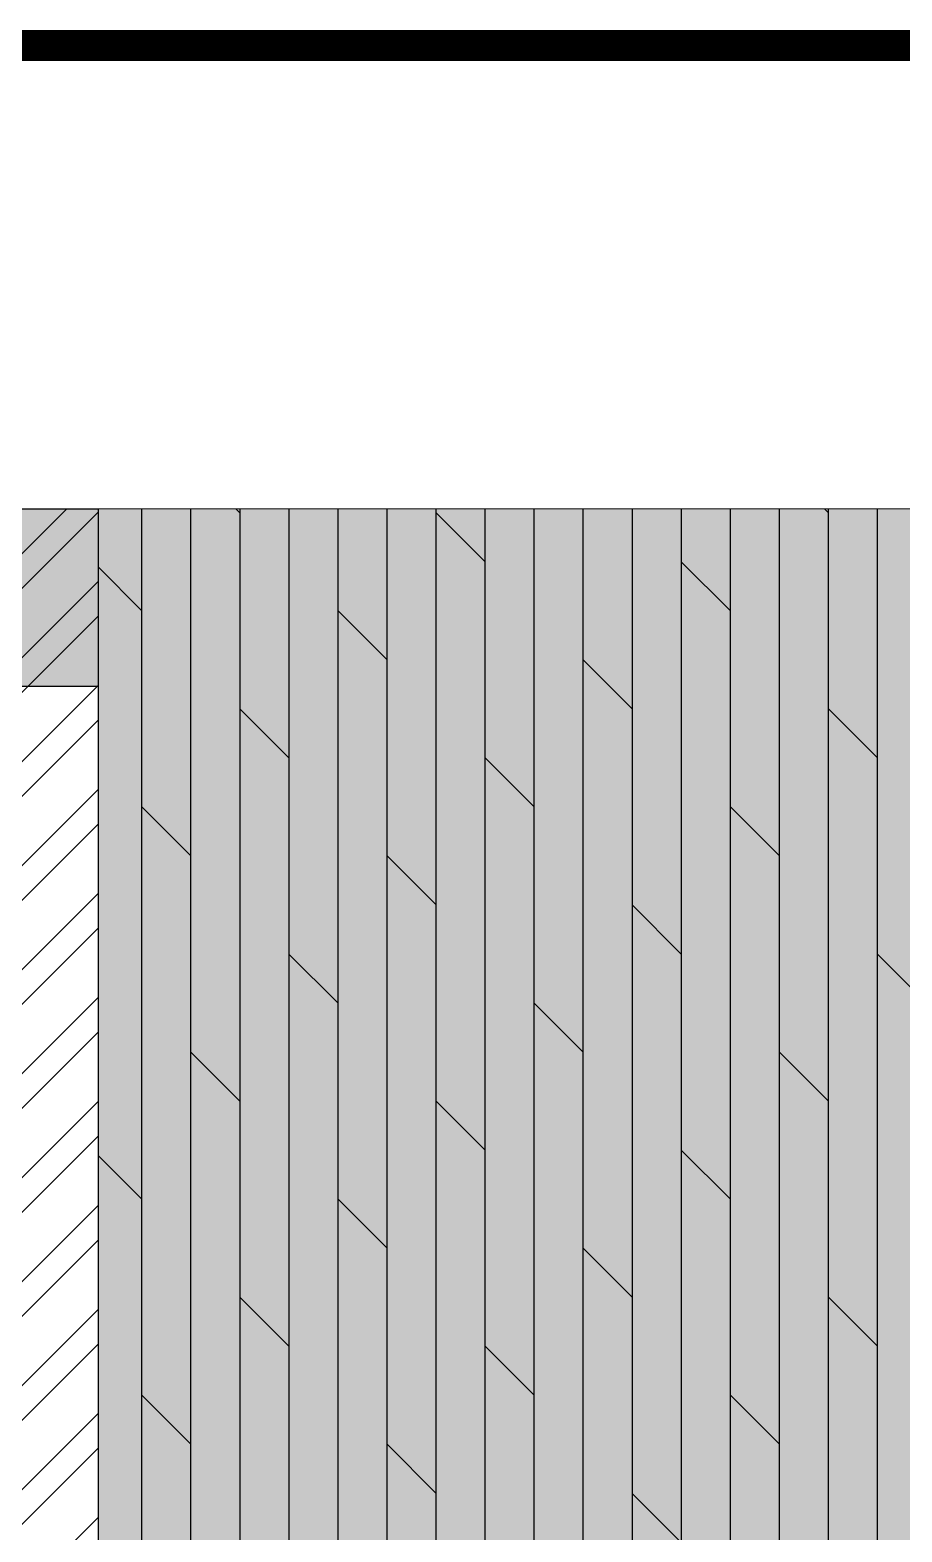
# Model space of a CAD drawing. Header units: millimetres. Extents: x -4167 to 87328, y -21481 to 19784.
# Drawn here: x 10287 to 11416, y 11030 to 12975 of the extents above; entities that cross this region are included whole.
import ezdxf

# ---------------------------------------------------------------- set-up
doc = ezdxf.new("R2010")
doc.units = ezdxf.units.MM
doc.header["$LTSCALE"] = 150
doc.linetypes.add('DASHED', pattern=[19.05, 12.7, -6.35])
for name, color, linetype in [('ad-Column', 3, 'Continuous'), ('ad-Column Hatch', 125, 'Continuous'), ('ad-Wall', 240, 'Continuous'), ('ad-Wall hatch', 8, 'Continuous')]:
    doc.layers.add(name, color=color, linetype=linetype)
doc.layers.add('ad-Secondary Roof', color=6, linetype='Continuous', true_color=0xff00ff)
doc.layers.add('ad-Verandah', color=7, linetype='Continuous', true_color=0xa57c52)

# ---------------------------------------------------------------- blocks, each defined once
blk = doc.blocks.new('zw$FE9C')
at = {"layer": 'ad-Verandah', "transparency": 33554559}
h = blk.add_hatch(color=256, dxfattribs=at)
h.dxf.hatch_style = 1
h.paths.add_polyline_path([(10375, 12355), (11895, 12355), (11895, 7945), (10375, 7945)])
at = {"layer": 'ad-Verandah', "transparency": 33554687}
h = blk.add_hatch(dxfattribs=at)
h.set_pattern_fill('DOLMIT', color=256, scale=10, angle=270)
h.set_pattern_definition([(270, (-444291.75, 146652.39), (63.5, -1e-14), []), (315, (-444291.75, 146652.4), (126.999913, 126.999913), [89.80256, -179.60512])])
h.paths.add_polyline_path([(10375, 12355), (11895, 12355), (11895, 7945), (10375, 7945)])
at = {"layer": 'ad-Verandah', "color": 33, "lineweight": 9}
blk.add_lwpolyline([(10375, 12355), (11895, 12355), (11895, 7945), (10375, 7945)], close=True, dxfattribs=at)
blk = doc.blocks.new('zw$6EBD')
at = {"layer": 'ad-Wall hatch', "transparency": 33554610}
h = blk.add_hatch(dxfattribs=at)
h.set_pattern_fill('ANSI32', color=256, scale=10, angle=1e-14)
h.paths.add_polyline_path([(230, 4280), (230, 230), (6475, 230), (6475, 4280), (3605, 4280), (3605, 4510), (6705, 4510), (6705, 230), (7405, 230), (7405, 0), (0, 0), (0, 4510), (1910, 4510), (1910, 7945), (0, 7945), (0, 12355), (10375, 12355), (10375, 9605), (10145, 9605), (10145, 12125), (5915, 12125), (5915, 7945), (3605, 7945), (3605, 8175), (5685, 8175), (5685, 12125), (230, 12125), (230, 8175), (2705, 8175), (2705, 7945), (2140, 7945), (2140, 4510), (2705, 4510), (2705, 4280)])
at = {"layer": 'ad-Wall'}
blk.add_lwpolyline([(0, 12355), (10375, 12355), (10375, 9605), (10145, 9605), (10145, 12125), (5915, 12125), (5915, 7945), (3605, 7945), (3605, 8175), (5685, 8175), (5685, 12125), (230, 12125)], dxfattribs=at)
blk = doc.blocks.new('zw$6AA0')
at = {"layer": 'ad-Column Hatch', "transparency": 33554687}
h = blk.add_hatch(color=256, dxfattribs=at)
h.dxf.hatch_style = 1
h.paths.add_polyline_path([(0, -230), (380, -230), (380, 0), (0, 0)])
at = {"layer": 'ad-Column'}
blk.add_lwpolyline([(0, -230), (380, -230), (380, 0), (0, 0)], close=True, dxfattribs=at)
blk = doc.blocks.new('1215E_Columns')
at = {"layer": 'ad-Column', "xscale": -1, "rotation": 359.9999999999996}
blk.add_blockref('zw$6AA0', (10375, 12355), dxfattribs=at)
blk = doc.blocks.new('1215E_Roof Plan')
at = {"layer": 'ad-Secondary Roof', "linetype": 'DASHED', "ltscale": 2, "const_width": 40}
blk.add_lwpolyline([(7371.8, 10225), (8915, 12955), (12195, 12955), (12195, 7495), (8915, 7495)], close=True, dxfattribs=at)
blk = doc.blocks.new('1215_East Villa')
at = {"layer": 'ad-Verandah'}
blk.add_blockref('zw$FE9C', (0, 0), dxfattribs=at)
blk.add_blockref('zw$6EBD', (0, 0))
blk.add_blockref('1215E_Columns', (0, 0))
blk.add_blockref('1215E_Roof Plan', (0, 0))

msp = doc.modelspace()

# ---------------------------------------------------------------- block references
msp.add_blockref('1215_East Villa', (0, 0))

doc.saveas('drawing.dxf')
